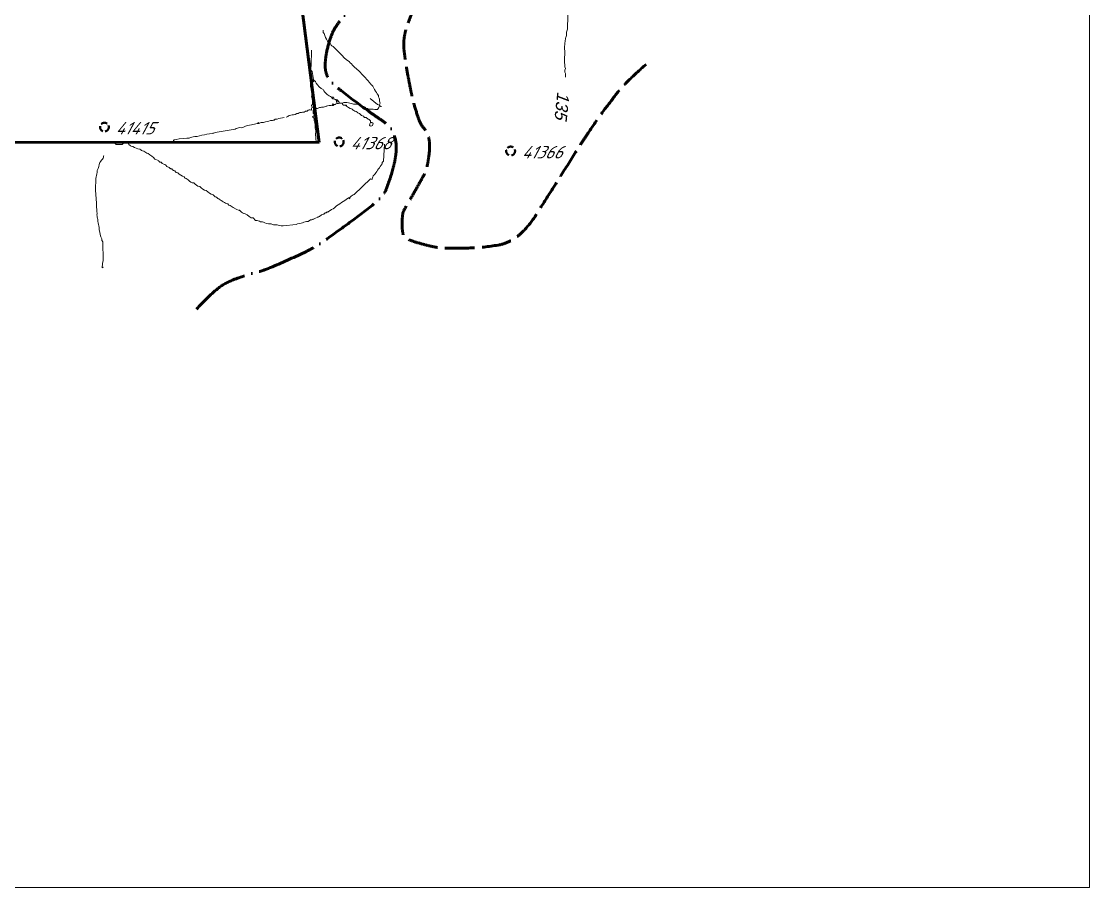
# Model space of a CAD drawing. Header units: centimetres. Extents: x -1591 to 2988, y -2086 to 1278.
# Drawn here: x 2127 to 2988, y -2086 to -1389 of the extents above; entities that cross this region are included whole.
import ezdxf

# ---------------------------------------------------------------- set-up
doc = ezdxf.new("R2010")
doc.units = ezdxf.units.CM
doc.header["$MEASUREMENT"] = 0
for name, pattern in [('ACAD_ISO02W100', [15, 12, -3]), ('ACAD_ISO04W100', [30, 24, -3, 0, -3]), ('DASHED', [7, 5, -2, 0]), ('K5LT_THIN', [0])]:
    doc.linetypes.add(name, pattern=pattern)
for name, color, linetype in [('layer 1', 7, 'Continuous'), ('Lines', 10, 'Continuous'), ('Свердловини', 90, 'Continuous')]:
    doc.layers.add(name, color=color, linetype=linetype)
doc.styles.add('style1', font='isocpeur_0.ttf', dxfattribs={"oblique": 15, "height": 10})

msp = doc.modelspace()

# ---------------------------------------------------------------- linework, layer by layer
at = {"color": 7, "linetype": 'K5LT_THIN', "lineweight": 18}
for p, q in [((2987.547, 1277.605), (2987.547, -2086.395)), ((2987.547, -2086.395), (611.547, -2086.395))]:
    msp.add_line(p, q, dxfattribs=at)
at = {"layer": 'layer 1', "lineweight": 20}
for points, knots in [([(2565.291, -1433.617), (2565.291, -1433.617), (2565.291, -1430.801), (2565.291, -1430.801), (2565.291, -1430.801), (2564.685, -1428.929), (2564.685, -1428.649), (2565.291, -1426.778), (2565.291, -1426.778), (2564.145, -1423.823), (2564.889, -1415.935), (2564.889, -1412.293), (2564.889, -1412.293), (2564.533, -1411.305), (2564.664, -1411.604), (2564.487, -1410.684), (2564.487, -1410.684), (2564.487, -1410.684), (2565.291, -1403.04), (2565.291, -1403.04), (2565.291, -1403.04), (2565.616, -1402.039), (2565.772, -1401.225), (2566.096, -1400.223), (2566.096, -1400.223), (2566.096, -1400.223), (2566.096, -1398.212), (2566.096, -1398.212), (2566.096, -1398.212), (2566.501, -1396.962), (2566.495, -1396.243), (2566.901, -1394.993), (2566.901, -1394.993), (2566.901, -1394.993), (2567.303, -1384.13), (2567.303, -1384.13), (2567.303, -1384.13), (2567.815, -1382.551), (2567.977, -1380.944), (2568.51, -1379.302), (2568.51, -1379.302), (2568.51, -1379.302), (2568.51, -1377.693), (2568.51, -1377.693), (2568.51, -1377.693), (2568.915, -1376.443), (2568.91, -1375.724), (2569.315, -1374.474), (2569.315, -1374.474), (2569.315, -1374.474), (2569.717, -1370.451), (2569.717, -1370.451), (2569.717, -1370.451), (2570.122, -1369.201), (2570.117, -1368.482), (2570.522, -1367.232), (2570.522, -1367.232), (2570.522, -1367.232), (2570.522, -1365.22), (2570.522, -1365.22), (2570.522, -1365.22), (2570.846, -1364.219), (2571.002, -1363.405), (2571.326, -1362.404), (2571.326, -1362.404), (2571.326, -1362.404), (2573.338, -1349.127), (2573.338, -1349.127), (2573.338, -1349.127), (2573.743, -1347.877), (2573.738, -1347.158), (2574.143, -1345.908), (2574.143, -1345.908), (2574.143, -1345.908), (2574.143, -1344.299), (2574.143, -1344.299), (2574.143, -1344.299), (2575.471, -1340.203), (2575.882, -1335.298), (2577.361, -1331.022), (2577.361, -1331.022), (2577.409, -1328.861), (2577.064, -1330.155), (2578.166, -1328.608), (2578.166, -1328.608), (2578.325, -1328.129), (2578.368, -1325.333), (2578.971, -1323.78)], [0, 0, 0, 0, 0.0434783, 0.0434783, 0.0434783, 0.0434783, 0.0869565, 0.0869565, 0.0869565, 0.0869565, 0.1304348, 0.1304348, 0.1304348, 0.1304348, 0.173913, 0.173913, 0.173913, 0.1739131, 0.2173913, 0.2173913, 0.2173913, 0.2173913, 0.2608696, 0.2608696, 0.2608696, 0.2608696, 0.3043478, 0.3043478, 0.3043478, 0.3043478, 0.3478261, 0.3478261, 0.3478261, 0.3478261, 0.3913043, 0.3913043, 0.3913043, 0.3913044, 0.4347826, 0.4347826, 0.4347826, 0.4347826, 0.4782609, 0.4782609, 0.4782609, 0.4782609, 0.5217391, 0.5217391, 0.5217391, 0.5217391, 0.5652174, 0.5652174, 0.5652174, 0.5652174, 0.6086957, 0.6086957, 0.6086957, 0.6086957, 0.6521739, 0.6521739, 0.6521739, 0.6521739, 0.6956522, 0.6956522, 0.6956522, 0.6956522, 0.7391304, 0.7391304, 0.7391304, 0.7391304, 0.7826087, 0.7826087, 0.7826087, 0.7826087, 0.826087, 0.826087, 0.826087, 0.826087, 0.8695652, 0.8695652, 0.8695652, 0.8695652, 0.9130435, 0.9130435, 0.9130435, 0.9130435, 1, 1, 1, 1]), ([(2407.978, -1450.918), (2407.978, -1450.918), (2414.013, -1455.746), (2414.013, -1455.746), (2414.013, -1455.746), (2414.878, -1455.927), (2414.705, -1455.844), (2415.622, -1456.148), (2415.622, -1456.148), (2416.22, -1454.304), (2416.22, -1454.774), (2415.622, -1452.929), (2415.622, -1452.929), (2415.622, -1452.929), (2415.622, -1451.32), (2415.622, -1451.32), (2415.622, -1451.32), (2414.94, -1449.99), (2414.853, -1450.097), (2414.818, -1448.504), (2414.818, -1448.504), (2413.046, -1446.585), (2413.119, -1445.602), (2411.599, -1443.676), (2411.599, -1443.676), (2408.905, -1438.292), (2409.886, -1440.97), (2407.978, -1438.848), (2407.978, -1438.848), (2407.573, -1438.077), (2407.255, -1437.576), (2406.771, -1436.836), (2406.771, -1436.836), (2406.771, -1436.836), (2398.724, -1428.387), (2398.724, -1428.387), (2398.724, -1428.387), (2395.992, -1426.541), (2393.514, -1423.579), (2391.08, -1421.145), (2391.08, -1421.145), (2389.617, -1419.953), (2388.007, -1419.431), (2385.447, -1416.317), (2385.447, -1416.317), (2385.447, -1416.317), (2378.205, -1409.075), (2378.205, -1409.075), (2378.205, -1409.075), (2376.511, -1407.905), (2376.764, -1408.076), (2375.791, -1406.258), (2375.791, -1406.258), (2374.811, -1405.603), (2374.722, -1405.519), (2373.779, -1404.649), (2373.779, -1404.649), (2372.663, -1402.785), (2371.414, -1400.755), (2370.963, -1398.614), (2370.963, -1398.614), (2369.824, -1397.016), (2370.158, -1397.966), (2370.158, -1395.798)], [0, 0, 0, 0, 0.0588235, 0.0588235, 0.0588235, 0.0588235, 0.1176471, 0.1176471, 0.1176471, 0.1176471, 0.1764706, 0.1764706, 0.1764706, 0.1764706, 0.2352941, 0.2352941, 0.2352941, 0.2352941, 0.2941176, 0.2941176, 0.2941176, 0.2941177, 0.3529412, 0.3529412, 0.3529412, 0.3529412, 0.4117647, 0.4117647, 0.4117647, 0.4117647, 0.4705882, 0.4705882, 0.4705882, 0.4705882, 0.5294118, 0.5294118, 0.5294118, 0.5294118, 0.5882353, 0.5882353, 0.5882353, 0.5882353, 0.6470588, 0.6470588, 0.6470588, 0.6470588, 0.7058824, 0.7058824, 0.7058824, 0.7058824, 0.7647059, 0.7647059, 0.7647059, 0.7647059, 0.8235294, 0.8235294, 0.8235294, 0.8235294, 0.8823529, 0.8823529, 0.8823529, 0.882353, 1, 1, 1, 1]), ([(2376.998, -1449.711), (2377.967, -1451.259), (2377.316, -1450.833), (2379.01, -1451.32), (2379.01, -1451.32), (2378.426, -1449.334), (2378.923, -1449.901), (2376.998, -1449.711), (2376.998, -1449.711), (2375.793, -1449), (2374.344, -1448.608), (2373.377, -1447.699), (2373.377, -1447.699), (2372.497, -1446.872), (2370.809, -1445.045), (2370.158, -1443.676), (2370.158, -1443.676), (2367.923, -1443.033), (2365.667, -1440.216), (2364.526, -1438.445), (2364.526, -1438.445), (2363.769, -1436.657), (2364.51, -1437.49), (2362.916, -1436.434), (2362.916, -1436.434), (2362.916, -1436.434), (2362.514, -1435.629), (2362.514, -1435.629), (2362.514, -1435.629), (2362.514, -1435.629), (2361.307, -1429.192), (2361.307, -1429.192), (2361.307, -1429.192), (2359.662, -1427.928), (2360.505, -1427.177), (2360.502, -1424.364), (2360.502, -1424.364), (2360.502, -1424.364), (2360.905, -1411.891), (2360.905, -1411.891)], [0, 0, 0, 0, 0.0909091, 0.0909091, 0.0909091, 0.0909091, 0.1818182, 0.1818182, 0.1818182, 0.1818182, 0.2727273, 0.2727273, 0.2727273, 0.2727273, 0.3636364, 0.3636364, 0.3636364, 0.3636364, 0.4545455, 0.4545455, 0.4545455, 0.4545455, 0.5454545, 0.5454545, 0.5454545, 0.5454546, 0.6363636, 0.6363636, 0.6363636, 0.6363636, 0.7272727, 0.7272727, 0.7272727, 0.7272727, 0.8181818, 0.8181818, 0.8181818, 0.8181818, 1, 1, 1, 1]), ([(2340.386, -1465.804), (2342.029, -1465.458), (2341.482, -1465.637), (2342.8, -1464.597), (2342.8, -1464.597), (2344.737, -1464.449), (2345.585, -1463.837), (2347.628, -1463.792), (2347.628, -1463.792), (2349.19, -1462.891), (2348.261, -1463.125), (2350.042, -1462.988), (2350.042, -1462.988), (2351.735, -1462.01), (2350.841, -1462.227), (2352.858, -1462.183), (2352.858, -1462.183), (2354.039, -1461.792), (2353.598, -1461.879), (2354.87, -1461.781), (2354.87, -1461.781), (2356.432, -1460.879), (2355.503, -1461.113), (2357.284, -1460.976), (2357.284, -1460.976), (2359.008, -1459.748), (2358.668, -1460.171), (2360.905, -1460.171), (2360.905, -1460.171), (2360.939, -1458.59), (2360.846, -1459.178), (2361.307, -1457.757), (2361.307, -1457.757), (2361.307, -1457.757), (2362.112, -1457.757), (2362.112, -1457.757), (2362.112, -1457.757), (2362.797, -1455.992), (2362.933, -1456.394), (2361.709, -1455.343), (2361.709, -1455.343), (2361.709, -1451.375), (2360.895, -1450.322), (2360.905, -1449.308), (2360.905, -1449.308), (2360.914, -1448.433), (2361.486, -1448.718), (2360.905, -1445.285), (2360.905, -1445.285), (2360.464, -1442.679), (2358.774, -1439.36), (2361.307, -1437.641), (2361.307, -1437.641), (2361.736, -1436.063), (2361.173, -1437.085), (2362.514, -1435.629)], [0, 0, 0, 0, 0.0666667, 0.0666667, 0.0666667, 0.0666667, 0.1333333, 0.1333333, 0.1333333, 0.1333333, 0.2, 0.2, 0.2, 0.2, 0.2666667, 0.2666667, 0.2666667, 0.2666667, 0.3333333, 0.3333333, 0.3333333, 0.3333333, 0.4, 0.4, 0.4, 0.4, 0.4666667, 0.4666667, 0.4666667, 0.4666667, 0.5333333, 0.5333333, 0.5333333, 0.5333333, 0.6, 0.6, 0.6, 0.6, 0.6666667, 0.6666667, 0.6666667, 0.6666667, 0.7333333, 0.7333333, 0.7333333, 0.7333333, 0.8, 0.8, 0.8, 0.8, 0.8666667, 0.8666667, 0.8666667, 0.8666667, 1, 1, 1, 1]), ([(2379.01, -1451.32), (2379.797, -1451.606), (2379.79, -1451.593), (2380.619, -1451.722), (2380.619, -1451.722), (2380.619, -1451.722), (2380.619, -1452.527), (2380.619, -1452.527), (2380.619, -1452.527), (2381.82, -1453.049), (2381.504, -1453.039), (2382.631, -1453.332), (2382.631, -1453.332), (2383.15, -1454.166), (2383.033, -1453.19), (2383.033, -1454.539), (2383.033, -1454.539), (2383.033, -1454.539), (2385.849, -1454.539), (2385.849, -1454.539), (2385.849, -1454.539), (2388.832, -1453.381), (2392.424, -1454.984), (2394.701, -1455.343), (2394.701, -1455.343), (2394.701, -1455.343), (2398.724, -1455.746), (2398.724, -1455.746), (2398.724, -1455.746), (2397.743, -1453.425), (2397.136, -1453.454), (2395.103, -1452.125), (2395.103, -1452.125), (2395.103, -1452.125), (2388.666, -1447.297), (2388.666, -1447.297), (2388.666, -1447.297), (2385.753, -1445.777), (2384.265, -1445.079), (2382.228, -1442.066)], [0, 0, 0, 0, 0.0909091, 0.0909091, 0.0909091, 0.0909091, 0.1818182, 0.1818182, 0.1818182, 0.1818182, 0.2727273, 0.2727273, 0.2727273, 0.2727273, 0.3636364, 0.3636364, 0.3636364, 0.3636364, 0.4545455, 0.4545455, 0.4545455, 0.4545455, 0.5454545, 0.5454545, 0.5454545, 0.5454546, 0.6363636, 0.6363636, 0.6363636, 0.6363636, 0.7272727, 0.7272727, 0.7272727, 0.7272727, 0.8181818, 0.8181818, 0.8181818, 0.8181818, 1, 1, 1, 1]), ([(2383.033, -1454.539), (2382.106, -1454.985), (2382.86, -1454.941), (2381.424, -1454.941), (2381.424, -1454.941), (2381.182, -1452.681), (2381.272, -1454.793), (2380.619, -1452.527)], [0, 0, 0, 0, 0.3333333, 0.3333333, 0.3333333, 0.3333333, 1, 1, 1, 1]), ([(2314.234, -1486.726), (2315.924, -1486.07), (2315.306, -1486.16), (2317.05, -1486.726), (2317.05, -1486.726), (2317.05, -1486.726), (2319.464, -1486.726), (2319.464, -1486.726), (2319.464, -1486.726), (2320.885, -1486.265), (2320.296, -1486.358), (2321.878, -1486.323), (2321.878, -1486.323), (2321.878, -1486.323), (2322.683, -1486.323), (2322.683, -1486.323), (2322.683, -1486.323), (2324.869, -1486.864), (2330.585, -1486.323), (2333.546, -1486.323), (2333.546, -1486.323), (2336.566, -1485.344), (2344.708, -1485.921), (2348.433, -1485.921), (2348.433, -1485.921), (2349.809, -1486.455), (2349.193, -1486.323), (2350.847, -1486.323), (2350.847, -1486.323), (2352.726, -1485.714), (2353.393, -1485.714), (2355.272, -1486.323), (2355.272, -1486.323), (2356.649, -1485.789), (2356.032, -1485.921), (2357.686, -1485.921), (2357.686, -1485.921), (2357.686, -1485.921), (2364.526, -1485.519), (2364.526, -1485.519), (2364.526, -1485.519), (2364.526, -1482.515), (2363.907, -1480.543), (2364.123, -1479.081), (2364.123, -1479.081), (2364.613, -1477.463), (2364.265, -1476.332), (2363.721, -1474.656), (2363.721, -1474.656), (2363.721, -1474.656), (2363.721, -1471.839), (2363.721, -1471.839), (2363.721, -1471.839), (2363.312, -1469.253), (2362.916, -1470.359), (2362.916, -1466.609), (2362.916, -1466.609), (2361.753, -1466.005), (2362.313, -1466.565), (2361.709, -1465.402), (2361.709, -1465.402), (2362.544, -1464.883), (2361.567, -1465), (2362.916, -1465), (2362.916, -1465), (2362.916, -1462.89), (2363.295, -1463.602), (2362.112, -1462.585), (2362.112, -1462.585), (2362.112, -1462.585), (2362.112, -1460.574), (2362.112, -1460.574), (2362.112, -1460.574), (2362.631, -1459.74), (2362.514, -1460.716), (2362.514, -1459.367)], [0, 0, 0, 0, 0.05, 0.05, 0.05, 0.05, 0.1, 0.1, 0.1, 0.1, 0.15, 0.15, 0.15, 0.15, 0.2, 0.2, 0.2, 0.2, 0.25, 0.25, 0.25, 0.25, 0.3, 0.3, 0.3, 0.3, 0.35, 0.35, 0.35, 0.35, 0.4, 0.4, 0.4, 0.4, 0.45, 0.45, 0.45, 0.45, 0.5, 0.5, 0.5, 0.5, 0.55, 0.55, 0.55, 0.55, 0.6, 0.6, 0.6, 0.6, 0.65, 0.65, 0.65, 0.65, 0.7, 0.7, 0.7, 0.7, 0.75, 0.75, 0.75, 0.75, 0.8, 0.8, 0.8, 0.8, 0.85, 0.85, 0.85, 0.85, 0.9, 0.9, 0.9, 0.9, 1, 1, 1, 1]), ([(2362.112, -1457.757), (2362.558, -1458.685), (2362.514, -1457.931), (2362.514, -1459.367), (2362.514, -1459.367), (2363.998, -1459.253), (2364.142, -1458.999), (2365.733, -1458.964), (2365.733, -1458.964), (2367.315, -1458.051), (2367.316, -1458.288), (2368.951, -1457.757), (2368.951, -1457.757), (2368.951, -1457.757), (2370.561, -1457.757), (2370.561, -1457.757), (2370.561, -1457.757), (2370.561, -1457.757), (2372.572, -1456.953), (2372.572, -1456.953), (2372.572, -1456.953), (2373.274, -1456.893), (2374.036, -1456.838), (2374.986, -1456.55), (2374.986, -1456.55), (2376.568, -1456.516), (2375.98, -1456.609), (2377.4, -1456.148), (2377.4, -1456.148), (2378.514, -1454.804), (2377.235, -1455.181), (2379.01, -1455.746), (2379.01, -1455.746), (2380.249, -1455.512), (2380.337, -1455.447), (2381.424, -1454.941)], [0, 0, 0, 0, 0.1, 0.1, 0.1, 0.1, 0.2, 0.2, 0.2, 0.2, 0.3, 0.3, 0.3, 0.3, 0.4, 0.4, 0.4, 0.4, 0.5, 0.5, 0.5, 0.5, 0.6, 0.6, 0.6, 0.6, 0.7, 0.7, 0.7, 0.7, 0.8, 0.8, 0.8, 0.8, 1, 1, 1, 1]), ([(2388.263, -1456.148), (2388.651, -1457.174), (2388.042, -1456.566), (2389.068, -1456.953), (2389.068, -1456.953), (2388.681, -1455.927), (2389.29, -1456.536), (2388.263, -1456.148), (2388.263, -1456.148), (2388.263, -1456.148), (2386.252, -1456.148), (2386.252, -1456.148), (2386.252, -1456.148), (2385.751, -1454.985), (2385.964, -1456.002), (2385.849, -1454.539)], [0, 0, 0, 0, 0.2, 0.2, 0.2, 0.2, 0.4, 0.4, 0.4, 0.4, 0.6, 0.6, 0.6, 0.6, 1, 1, 1, 1]), ([(2408.38, -1470.23), (2407.676, -1471.423), (2407.834, -1470.905), (2407.576, -1472.242), (2407.576, -1472.242), (2407.963, -1473.268), (2407.354, -1472.659), (2408.38, -1473.046), (2408.38, -1473.046), (2410.286, -1472.854), (2410.229, -1472.756), (2410.392, -1470.632), (2410.392, -1470.632), (2409.108, -1470.122), (2410.008, -1470.265), (2408.38, -1470.23), (2408.38, -1470.23), (2408.18, -1468.202), (2408.724, -1469.536), (2407.173, -1467.816), (2407.173, -1467.816), (2406.105, -1467.176), (2405.798, -1467.027), (2404.759, -1466.207), (2404.759, -1466.207), (2402.739, -1466.003), (2403.987, -1466.653), (2402.748, -1465), (2402.748, -1465), (2401.759, -1464.644), (2402.058, -1464.775), (2401.138, -1464.597), (2401.138, -1464.597), (2401.138, -1464.597), (2399.529, -1462.988), (2399.529, -1462.988), (2399.529, -1462.988), (2397.969, -1462.573), (2397.994, -1462.418), (2396.713, -1461.378), (2396.713, -1461.378), (2395.019, -1460.928), (2394.833, -1460.603), (2393.494, -1459.367), (2393.494, -1459.367), (2393.224, -1459.218), (2391.284, -1458.951), (2389.068, -1456.953)], [0, 0, 0, 0, 0.0769231, 0.0769231, 0.0769231, 0.0769231, 0.1538462, 0.1538462, 0.1538462, 0.1538462, 0.2307692, 0.2307692, 0.2307692, 0.2307692, 0.3076923, 0.3076923, 0.3076923, 0.3076923, 0.3846154, 0.3846154, 0.3846154, 0.3846154, 0.4615385, 0.4615385, 0.4615385, 0.4615385, 0.5384615, 0.5384615, 0.5384615, 0.5384615, 0.6153846, 0.6153846, 0.6153846, 0.6153846, 0.6923077, 0.6923077, 0.6923077, 0.6923077, 0.7692308, 0.7692308, 0.7692308, 0.7692308, 0.8461538, 0.8461538, 0.8461538, 0.8461539, 1, 1, 1, 1]), ([(2417.232, -1457.355), (2415.659, -1457.026), (2417.242, -1457.83), (2415.622, -1456.55), (2415.622, -1456.55), (2415.039, -1458.004), (2414.983, -1458.449), (2414.013, -1459.769), (2414.013, -1459.769), (2409.847, -1459.769), (2411.061, -1459.367), (2406.771, -1459.367), (2406.771, -1459.367), (2405.843, -1458.921), (2406.597, -1458.964), (2405.162, -1458.964), (2405.162, -1458.964), (2403.611, -1458.036), (2402.63, -1457.728), (2401.138, -1456.55), (2401.138, -1456.55), (2399.899, -1456.316), (2399.811, -1456.251), (2398.724, -1455.746)], [0, 0, 0, 0, 0.1428571, 0.1428571, 0.1428571, 0.1428572, 0.2857143, 0.2857143, 0.2857143, 0.2857143, 0.4285714, 0.4285714, 0.4285714, 0.4285714, 0.5714286, 0.5714286, 0.5714286, 0.5714286, 0.7142857, 0.7142857, 0.7142857, 0.7142857, 1, 1, 1, 1]), ([(2282.047, -1485.519), (2282.047, -1485.519), (2282.047, -1486.323), (2282.047, -1486.323), (2282.047, -1486.323), (2281.193, -1486.502), (2281.383, -1486.386), (2280.438, -1486.726), (2280.438, -1486.726), (2277.114, -1485.648), (2261.797, -1486.323), (2257.102, -1486.323), (2257.102, -1486.323), (2255.384, -1486.881), (2252.215, -1487.258), (2251.067, -1485.921), (2251.067, -1485.921), (2251.067, -1485.921), (2249.458, -1485.921), (2249.458, -1485.921), (2249.458, -1485.921), (2250.004, -1484.021), (2249.936, -1484.1), (2251.872, -1483.909), (2251.872, -1483.909), (2253.828, -1483.275), (2261.271, -1482.87), (2262.333, -1482.702), (2262.333, -1482.702), (2263.841, -1482.213), (2265.163, -1482.047), (2266.758, -1481.495), (2266.758, -1481.495), (2266.758, -1481.495), (2268.77, -1481.495), (2268.77, -1481.495), (2268.77, -1481.495), (2271.244, -1480.693), (2273.94, -1480.286), (2276.414, -1479.484), (2276.414, -1479.484), (2276.414, -1479.484), (2280.84, -1479.081), (2280.84, -1479.081), (2280.84, -1479.081), (2281.646, -1478.802), (2282.448, -1478.555), (2283.254, -1478.277), (2283.254, -1478.277), (2283.254, -1478.277), (2299.348, -1475.46), (2299.348, -1475.46), (2299.348, -1475.46), (2300.551, -1475.044), (2301.765, -1474.67), (2302.969, -1474.253), (2302.969, -1474.253), (2304.79, -1474.704), (2306.087, -1474.033), (2307.797, -1473.046), (2307.797, -1473.046), (2307.797, -1473.046), (2317.453, -1471.035), (2317.453, -1471.035)], [0, 0, 0, 0, 0.0588235, 0.0588235, 0.0588235, 0.0588235, 0.1176471, 0.1176471, 0.1176471, 0.1176471, 0.1764706, 0.1764706, 0.1764706, 0.1764706, 0.2352941, 0.2352941, 0.2352941, 0.2352941, 0.2941176, 0.2941176, 0.2941176, 0.2941177, 0.3529412, 0.3529412, 0.3529412, 0.3529412, 0.4117647, 0.4117647, 0.4117647, 0.4117647, 0.4705882, 0.4705882, 0.4705882, 0.4705882, 0.5294118, 0.5294118, 0.5294118, 0.5294118, 0.5882353, 0.5882353, 0.5882353, 0.5882353, 0.6470588, 0.6470588, 0.6470588, 0.6470588, 0.7058824, 0.7058824, 0.7058824, 0.7058824, 0.7647059, 0.7647059, 0.7647059, 0.7647059, 0.8235294, 0.8235294, 0.8235294, 0.8235294, 0.8823529, 0.8823529, 0.8823529, 0.882353, 1, 1, 1, 1]), ([(2318.66, -1470.632), (2317.825, -1471.151), (2318.802, -1471.035), (2317.453, -1471.035), (2317.453, -1471.035), (2318.238, -1469.757), (2317.531, -1470.266), (2318.66, -1470.632), (2318.66, -1470.632), (2321.503, -1470.036), (2321.629, -1470.339), (2322.281, -1470.23), (2322.281, -1470.23), (2324.189, -1469.569), (2326.032, -1469.231), (2327.913, -1468.621), (2327.913, -1468.621), (2329.167, -1468.593), (2329.596, -1468.432), (2330.73, -1468.218), (2330.73, -1468.218), (2332.277, -1467.116), (2330.983, -1467.461), (2333.144, -1467.414), (2333.144, -1467.414), (2334.752, -1466.892), (2337.051, -1466.533), (2338.776, -1466.207)], [0, 0, 0, 0, 0.125, 0.125, 0.125, 0.125, 0.25, 0.25, 0.25, 0.25, 0.375, 0.375, 0.375, 0.375, 0.5, 0.5, 0.5, 0.5, 0.625, 0.625, 0.625, 0.625, 0.75, 0.75, 0.75, 0.75, 1, 1, 1, 1]), ([(2302.566, -1541.041), (2302.566, -1541.041), (2303.371, -1541.443), (2303.371, -1541.443), (2303.371, -1541.443), (2302.921, -1540.252), (2303.312, -1540.859), (2302.566, -1541.041), (2302.566, -1541.041), (2299.249, -1540.342), (2295.336, -1537.025), (2295.324, -1537.018), (2295.324, -1537.018), (2293.704, -1536.578), (2294.781, -1537.135), (2293.313, -1535.811), (2293.313, -1535.811), (2291.485, -1535.425), (2291.366, -1534.91), (2289.691, -1534.201), (2289.691, -1534.201), (2288.287, -1532.905), (2288.897, -1533.277), (2287.277, -1532.592), (2287.277, -1532.592), (2285.802, -1531.233), (2286.829, -1531.834), (2285.266, -1531.385), (2285.266, -1531.385), (2283.79, -1530.026), (2284.817, -1530.627), (2283.254, -1530.178), (2283.254, -1530.178), (2283.254, -1530.178), (2281.645, -1528.569), (2281.645, -1528.569), (2281.645, -1528.569), (2279.478, -1528.112), (2277.683, -1526.583), (2276.012, -1524.948), (2276.012, -1524.948), (2273.895, -1524.739), (2272.34, -1523.253), (2270.782, -1521.729), (2270.782, -1521.729), (2268.823, -1521.536), (2267.416, -1520.262), (2265.954, -1518.913), (2265.954, -1518.913), (2263.835, -1518.75), (2263.105, -1517.955), (2261.528, -1516.499), (2261.528, -1516.499), (2260.767, -1516.011), (2260.647, -1515.88), (2259.919, -1515.292), (2259.919, -1515.292), (2258.273, -1514.806), (2259.471, -1515.634), (2258.309, -1514.084), (2258.309, -1514.084), (2256.516, -1513.125), (2254.728, -1512.168), (2253.079, -1510.866), (2253.079, -1510.866), (2251.359, -1510.371), (2252.096, -1510.656), (2250.665, -1509.256), (2250.665, -1509.256), (2249.045, -1508.572), (2249.655, -1508.943), (2248.251, -1507.647), (2248.251, -1507.647), (2246.631, -1507.207), (2247.708, -1507.764), (2246.239, -1506.44), (2246.239, -1506.44), (2246.239, -1506.44), (2244.252, -1505.582), (2244.252, -1505.582), (2244.252, -1505.582), (2243.02, -1503.986), (2242.512, -1503.986), (2240.606, -1503.221), (2240.606, -1503.221), (2239.131, -1501.862), (2240.158, -1502.464), (2238.595, -1502.014), (2238.595, -1502.014), (2237.323, -1501.265), (2238.244, -1500.557), (2235.376, -1500.003), (2235.376, -1500.003), (2235.376, -1500.003), (2234.571, -1499.6), (2234.571, -1499.6), (2234.571, -1499.6), (2233.368, -1498.006), (2231.027, -1496.731), (2229.341, -1495.175), (2229.341, -1495.175), (2227.514, -1494.79), (2227.189, -1494.354), (2225.72, -1493.163), (2225.72, -1493.163), (2223.849, -1492.979), (2223.99, -1492.762), (2222.501, -1491.554), (2222.501, -1491.554), (2220.415, -1491.393), (2218.592, -1490.574), (2216.869, -1489.542), (2216.869, -1489.542), (2214.658, -1489.324), (2215.577, -1489.112), (2213.65, -1487.933), (2213.65, -1487.933), (2212.675, -1486.339), (2212.633, -1486.036), (2210.834, -1485.519), (2210.834, -1485.519), (2209.882, -1486.237), (2209.445, -1486.884), (2208.42, -1487.933), (2208.42, -1487.933), (2208.42, -1487.933), (2203.592, -1487.933), (2203.592, -1487.933), (2203.592, -1487.933), (2201.73, -1485.191), (2195.982, -1487.24), (2192.729, -1486.726), (2192.729, -1486.726), (2187.322, -1485.871), (2188.646, -1487.289), (2185.084, -1486.726), (2185.084, -1486.726), (2178.997, -1485.764), (2181.211, -1487.195), (2178.244, -1486.726), (2178.244, -1486.726), (2175.502, -1485.837), (2173.059, -1486.876), (2170.6, -1485.921)], [0, 0, 0, 0, 0.027027, 0.027027, 0.027027, 0.027027, 0.0540541, 0.0540541, 0.0540541, 0.0540541, 0.0810811, 0.0810811, 0.0810811, 0.0810811, 0.1081081, 0.1081081, 0.1081081, 0.1081081, 0.1351351, 0.1351351, 0.1351351, 0.1351351, 0.1621622, 0.1621622, 0.1621622, 0.1621622, 0.1891892, 0.1891892, 0.1891892, 0.1891892, 0.2162162, 0.2162162, 0.2162162, 0.2162162, 0.2432432, 0.2432432, 0.2432432, 0.2432433, 0.2702703, 0.2702703, 0.2702703, 0.2702703, 0.2972973, 0.2972973, 0.2972973, 0.2972973, 0.3243243, 0.3243243, 0.3243243, 0.3243243, 0.3513514, 0.3513514, 0.3513514, 0.3513514, 0.3783784, 0.3783784, 0.3783784, 0.3783784, 0.4054054, 0.4054054, 0.4054054, 0.4054054, 0.4324324, 0.4324324, 0.4324324, 0.4324324, 0.4594595, 0.4594595, 0.4594595, 0.4594595, 0.4864865, 0.4864865, 0.4864865, 0.4864865, 0.5135135, 0.5135135, 0.5135135, 0.5135135, 0.5405405, 0.5405405, 0.5405405, 0.5405406, 0.5675676, 0.5675676, 0.5675676, 0.5675676, 0.5945946, 0.5945946, 0.5945946, 0.5945946, 0.6216216, 0.6216216, 0.6216216, 0.6216216, 0.6486486, 0.6486486, 0.6486486, 0.6486487, 0.6756757, 0.6756757, 0.6756757, 0.6756757, 0.7027027, 0.7027027, 0.7027027, 0.7027027, 0.7297297, 0.7297297, 0.7297297, 0.7297297, 0.7567568, 0.7567568, 0.7567568, 0.7567568, 0.7837838, 0.7837838, 0.7837838, 0.7837838, 0.8108108, 0.8108108, 0.8108108, 0.8108108, 0.8378378, 0.8378378, 0.8378378, 0.8378378, 0.8648649, 0.8648649, 0.8648649, 0.8648649, 0.8918919, 0.8918919, 0.8918919, 0.8918919, 0.9189189, 0.9189189, 0.9189189, 0.9189189, 0.9459459, 0.9459459, 0.9459459, 0.945946, 1, 1, 1, 1]), ([(2391.482, -1530.983), (2391.458, -1531.419), (2392.517, -1532.248), (2390.678, -1530.983), (2390.678, -1530.983), (2390.678, -1530.983), (2391.482, -1530.983), (2391.482, -1530.983), (2391.482, -1530.983), (2393.299, -1528.575), (2394.376, -1528.757), (2395.132, -1528.222), (2395.132, -1528.222), (2395.132, -1528.222), (2408.38, -1515.694), (2408.38, -1515.694), (2408.38, -1515.694), (2410.569, -1515.901), (2409.339, -1516.648), (2409.99, -1514.889), (2409.99, -1514.889), (2410.904, -1511.717), (2409.969, -1514.173), (2412.001, -1511.67), (2412.001, -1511.67), (2413.78, -1508.95), (2415.855, -1506.344), (2417.634, -1503.624), (2417.634, -1503.624), (2417.834, -1501.596), (2417.29, -1502.93), (2418.841, -1501.21), (2418.841, -1501.21), (2418.841, -1501.21), (2419.646, -1487.53), (2419.646, -1487.53)], [0, 0, 0, 0, 0.1, 0.1, 0.1, 0.1, 0.2, 0.2, 0.2, 0.2, 0.3, 0.3, 0.3, 0.3, 0.4, 0.4, 0.4, 0.4, 0.5, 0.5, 0.5, 0.5, 0.6, 0.6, 0.6, 0.6, 0.7, 0.7, 0.7, 0.7, 0.8, 0.8, 0.8, 0.8, 1, 1, 1, 1]), ([(2192.326, -1586.505), (2192.326, -1586.505), (2192.326, -1587.31), (2192.326, -1587.31), (2192.326, -1587.31), (2193.167, -1586.675), (2193.167, -1587.14), (2192.326, -1586.505), (2192.326, -1586.505), (2192.326, -1582.755), (2192.722, -1583.861), (2193.131, -1581.275), (2193.131, -1581.275), (2193.131, -1581.275), (2192.729, -1566.388), (2192.729, -1566.388), (2192.729, -1566.388), (2191.827, -1564.826), (2192.061, -1565.756), (2191.924, -1563.974), (2191.924, -1563.974), (2190.468, -1561.93), (2190.669, -1559.066), (2189.912, -1556.732), (2189.912, -1556.732), (2189.912, -1556.732), (2189.912, -1554.72), (2189.912, -1554.72), (2189.912, -1554.72), (2189.38, -1553.078), (2189.217, -1551.471), (2188.705, -1549.892), (2188.705, -1549.892), (2188.705, -1549.892), (2188.705, -1548.283), (2188.705, -1548.283), (2188.705, -1548.283), (2188.165, -1546.618), (2188.511, -1546.234), (2187.9, -1544.662), (2187.9, -1544.662), (2188.426, -1542.925), (2188.426, -1543.985), (2187.9, -1542.248), (2187.9, -1542.248), (2187.9, -1542.248), (2187.498, -1530.58), (2187.498, -1530.58), (2187.498, -1530.58), (2186.503, -1527.513), (2187.096, -1519.087), (2187.096, -1515.292), (2187.096, -1515.292), (2187.628, -1513.65), (2187.791, -1512.042), (2188.303, -1510.463), (2188.303, -1510.463), (2188.303, -1510.463), (2188.303, -1508.854), (2188.303, -1508.854), (2188.303, -1508.854), (2189.212, -1506.588), (2189.848, -1504.888), (2190.314, -1502.417), (2190.314, -1502.417), (2191.555, -1501.073), (2192.032, -1500.151), (2193.131, -1498.796), (2193.131, -1498.796), (2193.239, -1497.414), (2193.116, -1498.071), (2193.533, -1496.784)], [0, 0, 0, 0, 0.0526316, 0.0526316, 0.0526316, 0.0526316, 0.1052632, 0.1052632, 0.1052632, 0.1052632, 0.1578947, 0.1578947, 0.1578947, 0.1578947, 0.2105263, 0.2105263, 0.2105263, 0.2105263, 0.2631579, 0.2631579, 0.2631579, 0.2631579, 0.3157895, 0.3157895, 0.3157895, 0.3157895, 0.3684211, 0.3684211, 0.3684211, 0.3684211, 0.4210526, 0.4210526, 0.4210526, 0.4210526, 0.4736842, 0.4736842, 0.4736842, 0.4736842, 0.5263158, 0.5263158, 0.5263158, 0.5263158, 0.5789474, 0.5789474, 0.5789474, 0.5789474, 0.6315789, 0.6315789, 0.6315789, 0.631579, 0.6842105, 0.6842105, 0.6842105, 0.6842105, 0.7368421, 0.7368421, 0.7368421, 0.7368421, 0.7894737, 0.7894737, 0.7894737, 0.7894737, 0.8421053, 0.8421053, 0.8421053, 0.8421053, 0.8947368, 0.8947368, 0.8947368, 0.8947369, 1, 1, 1, 1]), ([(2303.371, -1541.443), (2306.483, -1544.555), (2305.974, -1542.748), (2309.004, -1544.662), (2309.004, -1544.662), (2311.809, -1546.435), (2310.811, -1547.076), (2313.832, -1547.076), (2313.832, -1547.076), (2313.832, -1547.076), (2315.843, -1549.088), (2315.843, -1549.088), (2315.843, -1549.088), (2317.719, -1549.129), (2318.349, -1549.419), (2319.867, -1550.295), (2319.867, -1550.295), (2319.867, -1550.295), (2321.476, -1550.295), (2321.476, -1550.295), (2321.476, -1550.295), (2321.717, -1550.353), (2324.247, -1551.579), (2326.304, -1551.904), (2326.304, -1551.904), (2326.304, -1551.904), (2328.316, -1551.904), (2328.316, -1551.904), (2328.316, -1551.904), (2329.121, -1552.183), (2329.924, -1552.43), (2330.73, -1552.709), (2330.73, -1552.709), (2330.73, -1552.709), (2333.144, -1552.709), (2333.144, -1552.709), (2333.144, -1552.709), (2334.015, -1552.847), (2336.04, -1553.819), (2337.972, -1553.513), (2337.972, -1553.513), (2337.972, -1553.513), (2348.433, -1552.306), (2348.433, -1552.306), (2348.433, -1552.306), (2349.885, -1551.836), (2352.1, -1551.219), (2353.663, -1551.099), (2353.663, -1551.099), (2355.105, -1550.267), (2356.365, -1550.025), (2358.088, -1549.892), (2358.088, -1549.892), (2358.088, -1549.892), (2360.121, -1548.723), (2360.121, -1548.723), (2360.121, -1548.723), (2363.003, -1547.794), (2360.951, -1548.888), (2365.33, -1546.674), (2365.33, -1546.674), (2366.536, -1546.041), (2366.119, -1546.194), (2367.342, -1545.869), (2367.342, -1545.869), (2368.087, -1545.268), (2368.61, -1544.863), (2369.354, -1544.26), (2369.354, -1544.26), (2370.997, -1543.913), (2370.45, -1544.092), (2371.768, -1543.053), (2371.768, -1543.053), (2373.152, -1542.762), (2372.115, -1543.167), (2373.377, -1542.248), (2373.377, -1542.248), (2374.721, -1542.343), (2374.105, -1542.44), (2374.584, -1541.846), (2374.584, -1541.846), (2376.166, -1540.898), (2377.762, -1539.727), (2379.412, -1539.029), (2379.412, -1539.029), (2379.412, -1539.029), (2381.021, -1537.42), (2381.021, -1537.42), (2381.021, -1537.42), (2384.691, -1535.257), (2388.42, -1532.111), (2390.678, -1530.983)], [0, 0, 0, 0, 0.0416667, 0.0416667, 0.0416667, 0.0416667, 0.0833333, 0.0833333, 0.0833333, 0.0833333, 0.125, 0.125, 0.125, 0.125, 0.1666667, 0.1666667, 0.1666667, 0.1666667, 0.2083333, 0.2083333, 0.2083333, 0.2083333, 0.25, 0.25, 0.25, 0.25, 0.2916667, 0.2916667, 0.2916667, 0.2916667, 0.3333333, 0.3333333, 0.3333333, 0.3333333, 0.375, 0.375, 0.375, 0.375, 0.4166667, 0.4166667, 0.4166667, 0.4166667, 0.4583333, 0.4583333, 0.4583333, 0.4583333, 0.5, 0.5, 0.5, 0.5, 0.5416667, 0.5416667, 0.5416667, 0.5416667, 0.5833333, 0.5833333, 0.5833333, 0.5833333, 0.625, 0.625, 0.625, 0.625, 0.6666667, 0.6666667, 0.6666667, 0.6666667, 0.7083333, 0.7083333, 0.7083333, 0.7083333, 0.75, 0.75, 0.75, 0.75, 0.7916667, 0.7916667, 0.7916667, 0.7916667, 0.8333333, 0.8333333, 0.8333333, 0.8333333, 0.875, 0.875, 0.875, 0.875, 0.9166667, 0.9166667, 0.9166667, 0.9166667, 1, 1, 1, 1])]:
    msp.add_open_spline(points, degree=3, knots=knots, dxfattribs=at)
for points in [[(2361.307, -1437.641), (2362.798, -1437.236), (2362.043, -1437.768), (2362.916, -1436.434)], [(2382.631, -1453.332), (2381.663, -1451.784), (2382.313, -1452.21), (2380.619, -1451.722)], [(2361.307, -1457.757), (2360.673, -1456.027), (2360.609, -1456.888), (2361.709, -1455.343)], [(2372.975, -1457.355), (2372.975, -1457.355), (2372.572, -1456.953), (2372.572, -1456.953)], [(2377.4, -1456.148), (2378.388, -1456.469), (2377.35, -1457.147), (2379.01, -1455.746)]]:
    msp.add_open_spline(points, degree=3, dxfattribs=at)
at = {"layer": 'Lines', "color": 2, "lineweight": 60}
for p, q in [((2366.892, -1486.408), (2344.264, -1307.8)), ((2053.512, -1485.82), (2366.892, -1486.408))]:
    msp.add_line(p, q, dxfattribs=at)
at = {"layer": 'Lines', "color": 2, "linetype": 'ACAD_ISO04W100', "lineweight": 60, "ltscale": 2, "flags": 128}
msp.add_lwpolyline([(2268.241, -1620.636, -0.0473979), (2285.377, -1603.938, -0.0804125), (2297.686, -1596.935, -0.0221461), (2316.728, -1590.782, 0.0332396), (2329.328, -1586.401, 0.0119518), (2356.757, -1573.986, 0.0316261), (2366.684, -1568.405, 0.0106622), (2373.47, -1563.796, 0.0037039), (2392.613, -1549.971, 0.0103155), (2410.779, -1536.061, 0.0292409), (2416.784, -1530.659, 0.096762), (2420.415, -1525.2, 0.0334683), (2426.453, -1507.397, 0.0225267), (2428.331, -1498.798, 0.0291448), (2429.09, -1492.035, 0.1095233), (2426.934, -1479.065, 0.1369562), (2420.485, -1470.671, 0.0142794), (2414.769, -1466.635, -0.0101864), (2406.712, -1461.043, -0.007342), (2384.588, -1444.51, -0.0227822), (2377.789, -1438.76, -0.0900094), (2373.979, -1433.682, -0.0843196), (2372.005, -1427.205, -0.0483892), (2371.859, -1422.501, -0.028938), (2372.828, -1414.703, -0.0371611), (2376.152, -1401.988, -0.0540683), (2379.989, -1393.796, -0.0400519), (2385.218, -1386.567, -0.0335161), (2392.66, -1378.941, -0.0421213), (2403.72, -1370.596, 0.038753), (2415.798, -1361.609, 0.0222848), (2423.402, -1354.358, 0.0604493), (2425.735, -1351.25, 0.0798615), (2427.295, -1347.149, 0.0290887), (2429.04, -1335.294, 0.0181392), (2429.709, -1322.354, 0.047515), (2429.315, -1317.413, 0.0293331), (2427.82, -1311.116, 0.0176021), (2424.357, -1300.907, 0.0126682), (2420.65, -1291.824, 0.0269406), (2418.573, -1287.703, 0.0389206), (2413.466, -1280.213, 0.0172309), (2400.124, -1264.712, 0.0040793), (2387.657, -1251.417, 0.0064367), (2379.579, -1243.159, 0.019066), (2360.369, -1225.425, -0.0220633), (2343.859, -1209.999, -0.0060321), (2331.256, -1196.823, -0.0113489), (2324.804, -1189.59, -0.0037075), (2315.3, -1178.267, 0.0024174), (2300.77, -1160.864, 0.0048878), (2294.401, -1153.459, -0.0093461), (2291.104, -1149.557, -0.0546895), (2289.357, -1146.851, -0.0322719), (2287.238, -1141.834, -0.0119872), (2286.288, -1138.882, 0.0060467), (2284.476, -1133.008, 0.0312036), (2274.267, -1106.976, -0.050638), (2268.594, -1090.677, -0.0170539), (2266.482, -1080.243, -0.0045143), (2260.215, -1040.528, -0.0022411), (2257.329, -1020.488, -0.0250624), (2257.169, -1018.684, -0.030396), (2257.225, -1016.223, -0.0052679), (2258.554, -1002.093, -0.0055788), (2260.025, -989.408, -0.0062605), (2261.604, -978.138, -0.034076), (2263.978, -967.511, -0.0385085), (2267.418, -958.506, -0.0318171), (2269.813, -954.179, -0.0228333), (2273.786, -948.552, -0.0352647), (2278.633, -943.145, -0.0466105), (2282.922, -939.704, -0.0556285), (2288.696, -936.757, -0.0521481), (2295.381, -935.003, -0.0260179), (2305.899, -933.944, 0.0219728), (2318.361, -932.791, 0.0055631), (2331.04, -930.909, 0.0046846), (2346.048, -928.367, 0.0251931), (2359.723, -925.2, 0.0290246), (2371.229, -921.182, 0.0628473), (2377.918, -917.356, 0.0585663), (2383.897, -911.65, 0.0505616), (2388.491, -904.799, 0.1036694), (2389.623, -900.905, 0.0014406), (2389.93, -896.737, -0.0011046), (2390.327, -891.301, -0.0051859), (2391.848, -873.555, 0.0392212), (2391.889, -871.197, 0.0269718), (2391.86, -870.946, 0.0008512), (2390.501, -863.052, 0.0012128), (2388.695, -852.817, 0.0052482), (2388.247, -850.457, 0.0513741), (2387.808, -849.039, 0.0075942), (2383.735, -839.885, 0.0147505), (2379.853, -832.112, 0.0261982), (2377.315, -827.927, 0.0683712), (2373.142, -823.302, 0.0506234), (2366.209, -818.568, 0.0064353), (2360.291, -815.45, -0.0050058), (2352.673, -811.463, -0.0041234), (2321.663, -794.505, -0.0155222), (2313.608, -789.679, -0.0317076), (2306.483, -784.439, 0.0206546), (2295.734, -776.161, 0.0133116), (2287.787, -770.86, -0.0105101), (2277.686, -764.203, -0.0281671), (2269.259, -757.662, -0.108411), (2267.589, -755.412, -0.0562654), (2266.845, -753.089, -0.0095222), (2264.292, -738.947, -0.0043697), (2262.314, -725.93, -0.0207906), (2262.036, -723.176, -0.0542254), (2262.267, -718.518, -0.0178248), (2264.986, -704.632, -0.0127486), (2267.178, -696.207, -0.0134491), (2269.672, -688.341, -0.1000092), (2275.964, -677.68, 0.1185946), (2280.956, -668.465, 0.0251366), (2282.906, -659.322, -0.0213324), (2285.121, -648.534, -0.0100478), (2287.32, -640.438, 0.0133287), (2288.939, -634.323, 0.039298), (2289.849, -628.438, 0.0155451), (2290.508, -613.42, 0.0821467), (2288.019, -597.084, -0.106119), (2286.69, -584.304, -0.033215), (2287.915, -577.344, 0.0278131), (2289.467, -569.052, 0.0380871), (2290.301, -553.391, -0.0474699), (2291.207, -540.831, -0.0301545), (2293.814, -529.553, -0.0468862), (2296.587, -522.633, -0.0039128), (2299.491, -517.091, -0.0021424), (2304.916, -507.035, -0.0029044), (2315.948, -487.075, -0.0029558), (2327.016, -467.589, -0.0238289), (2332.852, -458.487, -0.0423921), (2336.784, -453.843, -0.1084446), (2342.774, -450.025, 0.0579429), (2354.544, -444.088, 0.0165756), (2360.809, -439.652, 0.0203029), (2365.644, -435.663, 0.1171845), (2371.239, -427.606, 0.1105443), (2372.827, -417.346, 0.0431328), (2371.534, -408.947, 0.0423828), (2368.782, -400.75, 0.0186078), (2364.015, -390.772, 0.0720519), (2362.332, -388.448, 0.0132199), (2357.125, -383.362, -0.0104841), (2350.525, -376.984, -0.0012392), (2346.93, -373.343, 0.0010976), (2342.872, -369.232, 0.0268446), (2332.017, -359.397, -0.0176424), (2315.234, -344.745, -0.0423681), (2302.302, -330.385, -0.1205315), (2299.569, -324.072, -0.0325436), (2299.039, -318.969, -0.0177069), (2299.01, -309.546, -0.0069197), (2299.524, -298.415, -0.0270226), (2299.849, -295.578, -0.0317193), (2301.074, -290.381, -0.0074862), (2307.966, -268.857, -0.0069698), (2313.454, -253.283, -0.0308176), (2314.959, -249.861, -0.0451209), (2316.585, -247.302, -0.0089156), (2326.147, -235.335, -0.0143963), (2335.916, -224.214, -0.0173153), (2344.609, -215.5, -0.1381179), (2351.917, -211.719, 0.1499389), (2358.589, -208.068, 0.0834774), (2362.34, -202.655, 0.0630029), (2365.023, -194.38, 0.030973), (2365.939, -187.135, 0.038456), (2365.862, -181.25, 0.0488278), (2364.388, -173.482, 0.0938969), (2362.506, -169.797, 0.0407611), (2358.312, -165.214, 0.0120877), (2342.646, -151.359, 0.0108945), (2330.845, -141.853, -0.0147951), (2322.21, -134.785, -0.0422526), (2314.804, -127.16, -0.0482439), (2309.623, -119.42, -0.0647975), (2306.562, -111.39, -0.0515781), (2305.147, -100.703, -0.018872), (2305.22, -92.766, -0.0150215), (2305.986, -82.824, -0.0284294), (2309.243, -63.123, -0.0652662), (2312.245, -54.927, -0.0185546), (2315.711, -48.852, -0.0136031), (2320.96, -40.887, -0.0211413), (2329.862, -29.233, 0.0351732), (2335.018, -22.074, 0.0118911), (2339.946, -13.665, 0.0104147), (2345.139, -3.823, 0.0045856), (2352.404, 11.007, -0.0031654), (2362.867, 32.52, -0.0087001), (2367.489, 41.477, 0.0146212), (2370.177, 46.84, 0.0754241), (2371.417, 51.075, 0.0158673), (2373.551, 71.83, 0.0075807), (2374.465, 88.26, 0.0105284), (2374.694, 100.106, 0.0248873), (2374.066, 112.3, 0.0416438), (2372.726, 119.481, 0.0401492), (2369.935, 127.174, 0.025546), (2364.01, 138.574, 0.0146682), (2357.575, 148.845, -0.0204543), (2353.045, 156.264, -0.0148985), (2350.829, 160.548, 0.014446), (2348.547, 164.969, 0.0607072), (2344.501, 170.557, -0.0423365), (2338.421, 178.337, -0.0400263), (2332.441, 189.316, -0.0515496), (2329.424, 198.554, -0.0236704), (2327.742, 208.633, -0.0214167), (2326.893, 219.894, -0.0057087), (2326.515, 237.936, -0.0090045), (2326.612, 249.377, -0.0054068), (2327.107, 262.633, -0.0070233), (2327.741, 272.825, -0.0134176), (2328.814, 283.196, -0.0153396), (2330.271, 292.2, -0.0178074), (2331.319, 296.739, -0.0043229), (2336.457, 315.224, -0.015118), (2341.359, 330.53, -0.0206576), (2345.739, 341.448, -0.0812986), (2352.095, 351.042, -0.064769), (2363.171, 360.261, -0.01821), (2370.904, 364.776, -0.0394142), (2374.698, 366.439, -0.0162802), (2382.394, 368.835, -0.0092973), (2396.066, 372.335, -0.0106329), (2421.303, 377.736, -0.0110321), (2445.83, 381.882, -0.0166473), (2474.056, 385.06, -0.0219454), (2495.594, 385.813, -0.0192177), (2513.427, 384.968, 0.0236507), (2527.926, 384.409, 0.005019), (2540.303, 384.642, -0.0017675), (2575.441, 385.532, -0.0054482), (2587.652, 385.665, -0.0026126), (2613.116, 385.532)], format="xyb", dxfattribs=at)
at = {"layer": 'Lines', "color": 2, "linetype": 'ACAD_ISO02W100', "lineweight": 60, "ltscale": 2, "flags": 128}
msp.add_lwpolyline([(2630.299, -1423.511, 0.0216599), (2615.186, -1437.351, 0.0321827), (2606.069, -1447.71, 0.0009718), (2595.948, -1460.874, 0.0102434), (2595.016, -1462.144, 0.0040285), (2583.751, -1478.456, 0.0076408), (2578.013, -1487.192, 0.0001672), (2575.245, -1491.554, 0.0000346), (2561.859, -1512.665, 0.0004826), (2553.241, -1526.289, -0.0003528), (2541.455, -1544.93, -0.0499945), (2531.57, -1557.552, -0.0680738), (2522.326, -1564.884, -0.0858757), (2512.472, -1568.63, -0.0395183), (2489.84, -1571.197, -0.0128963), (2468.422, -1571.372, -0.0394946), (2461.451, -1570.697, -0.0160387), (2454.875, -1569.312, -0.0114092), (2445.753, -1566.861, -0.025994), (2439.058, -1564.513, -0.06075), (2436.402, -1563.025, -0.1731944), (2434.743, -1560.579, -0.0626881), (2433.73, -1552.684, -0.0326308), (2434.279, -1543.944, -0.0933383), (2435.233, -1541.01, -0.0077577), (2438.929, -1534.491, 0.004832), (2444.924, -1524.061, 0.0010908), (2450.883, -1513.404, 0.0040995), (2452.439, -1510.552, 0.0678323), (2453.44, -1507.858, 0.0191286), (2455.278, -1497.876, 0.0386116), (2455.923, -1488.204, 0.0602542), (2455.111, -1482.032, 0.1146389), (2451.464, -1475.019, -0.0983909), (2446.97, -1467.017, -0.0092215), (2443.235, -1454.818, -0.0176365), (2441.627, -1448.342, -0.0034044), (2440.266, -1441.671, -0.0023708), (2438.422, -1432.069, -0.0098771), (2436.249, -1419.041, -0.014647), (2435.217, -1410.194, -0.0518394), (2435.335, -1403.093, -0.0430094), (2437.086, -1394.721, -0.0186544), (2438.88, -1389.475, -0.0056404), (2445.646, -1372.442, -0.0434368), (2454.773, -1354.746, 0.1009318), (2457.831, -1346.666, 0.0529258), (2458.006, -1343.48, 0.0130816), (2457.015, -1330.642, 0.0120944), (2455.186, -1316.362, 0.0948953), (2454.567, -1314.617, 0.0172615), (2453.05, -1312.221, 0.0017761), (2437.43, -1289.517, 0.0007267), (2421.448, -1266.533, 0.0137672), (2420.569, -1265.345, 0.0400101), (2416.705, -1261.148, -0.0097733), (2399.901, -1244.975, -0.0094675), (2384.858, -1229.338, 0.0129267), (2373.76, -1217.961, 0.1424842), (2362.544, -1211.995, -0.1579472), (2352.548, -1206.283, -0.0009951), (2348.24, -1201.53, -0.0004013), (2337.591, -1189.715, -0.0005809), (2309.092, -1157.972, -0.0064422), (2306.562, -1155.073, -0.0509074), (2303.917, -1151.232, -0.0201038), (2298.675, -1140.679, -0.0017506), (2295.083, -1132.575, -0.0019291), (2291.877, -1125.197, -0.0028788), (2286.981, -1113.628, -0.0020236), (2280.177, -1097.102, -0.0160867), (2276.063, -1085.98, -0.0198104), (2273.379, -1076.732, -0.0347592), (2271.784, -1067.632, -0.0188612), (2270.659, -1050.658, -0.0132579), (2270.634, -1038.036, 0.0113939), (2270.66, -1023.349, 0.0286351), (2269.316, -1006.219, -0.0282476), (2267.94, -988.856, -0.0424879), (2268.496, -979.957, -0.0633758), (2270.116, -974.19, -0.0834496), (2273.428, -968.987, -0.0596288), (2279.906, -963.326, -0.0156842), (2285.176, -959.965, -0.0273556), (2288.353, -958.304, -0.027776), (2294.395, -955.95, -0.0194192), (2303.311, -953.415, -0.0278637), (2317.295, -950.834, -0.0341739), (2328.874, -950.156, -0.0252285), (2339.909, -950.822, 0.020286), (2353.621, -951.785, 0.0110167), (2364.219, -951.865, 0.0142841), (2372.386, -951.514, 0.0641175), (2380.504, -949.871, 0.0990861), (2385.168, -947.168, 0.0468393), (2389.77, -942.271, -0.0250773), (2397.949, -932.773, -0.0224513), (2408.317, -922.824, 0.0379764), (2414.266, -916.749, 0.0783366), (2417.917, -910.696, 0.0466073), (2421.337, -899.367, 0.0214517), (2422.619, -891.279, 0.0270814), (2423.008, -884.802, 0.0322459), (2422.473, -875.665, 0.0226071), (2420.289, -862.802, 0.0306684), (2416.237, -848.427, 0.0206001), (2408.051, -827.766, 0.0272478), (2397.512, -807.168, 0.0713051), (2392, -800.206, 0.0202116), (2380.936, -790.537, -0.0149961), (2365.892, -777.664, -0.0018453), (2357.304, -769.798, 0.0020511), (2349.575, -762.726, 0.0302057), (2337.565, -753.081, -0.0258315), (2323.426, -741.928, -0.0616324), (2312.289, -729.439, -0.0663134), (2305.205, -715.583, -0.0286709), (2302.767, -707.198, -0.0535603), (2302.214, -702.546, -0.0234857), (2302.644, -690.407, -0.0092582), (2305.747, -659.765, -0.0093752), (2308.045, -643.24, 0.0158071), (2309.282, -633.42, 0.0365065), (2309.54, -621.011, 0.0241005), (2307.656, -602.318, 0.0338691), (2305.605, -592.987, -0.0380514), (2303.848, -584.664, -0.032993), (2303.279, -576.043, -0.0357897), (2303.848, -568.097, -0.0363435), (2305.677, -559.753, -0.021478), (2310.375, -546.097, -0.017318), (2317.088, -530.608, -0.0319347), (2321.539, -522.601, -0.0190305), (2324.209, -518.776, -0.007381), (2331.602, -509.293, -0.0287217), (2347.014, -492.219, -0.06164), (2355.533, -485.664, -0.0643646), (2368.256, -480.221, 0.0429174), (2387.623, -472.898, 0.0127945), (2403.639, -464.706, -0.0203807), (2413.773, -459.714, -0.0344669), (2423.755, -456.093, 0.0230477), (2438.793, -451.023, 0.0311618), (2457.85, -442.2, 0.0404316), (2471.427, -433.369, 0.079933), (2482.72, -421.337, -0.0777727), (2494.271, -408.925, -0.006573), (2507.318, -398.945, -0.0078336), (2518.504, -390.889, -0.00734), (2527.037, -385.129, -0.004445), (2541.347, -375.952, -0.0421123), (2545.328, -373.893, -0.0169096), (2555.761, -369.976)], format="xyb", dxfattribs=at)
at = {"layer": 'Свердловини', "linetype": 'DASHED', "lineweight": 50}
for centre in [(2194.049, -1473.896), (2383.165, -1485.903), (2521.224, -1493.208)]:
    msp.add_circle(centre, 3.562, dxfattribs=at)

# ---------------------------------------------------------------- texts
at = {"layer": 'Свердловини', "insert": (2568.8, -1446.035), "char_height": 10, "attachment_point": 1, "rotation": 264.086205, "style": 'style1'}
msp.add_mtext_dynamic_manual_height_columns('{\\Ftxt|c204;135}', width=2.30755, gutter_width=1, heights=[0], dxfattribs=at)
at = {"layer": 'Свердловини', "linetype": 'DASHED', "char_height": 10, "attachment_point": 1, "style": 'style1'}
for s, insert in [('{\\fGOST Common|b0|i1|c204|p34;41415}', (2202.822, -1469.802)), ('{\\fGOST Common|b0|i1|c204|p34;41368}', (2391.938, -1481.809)), ('{\\fGOST Common|b0|i1|c204|p34;41366}', (2529.996, -1489.114))]:
    msp.add_mtext_dynamic_manual_height_columns(s, width=5.3259, gutter_width=12.5, heights=[0], dxfattribs=dict(at, insert=insert))

doc.saveas('drawing.dxf')
